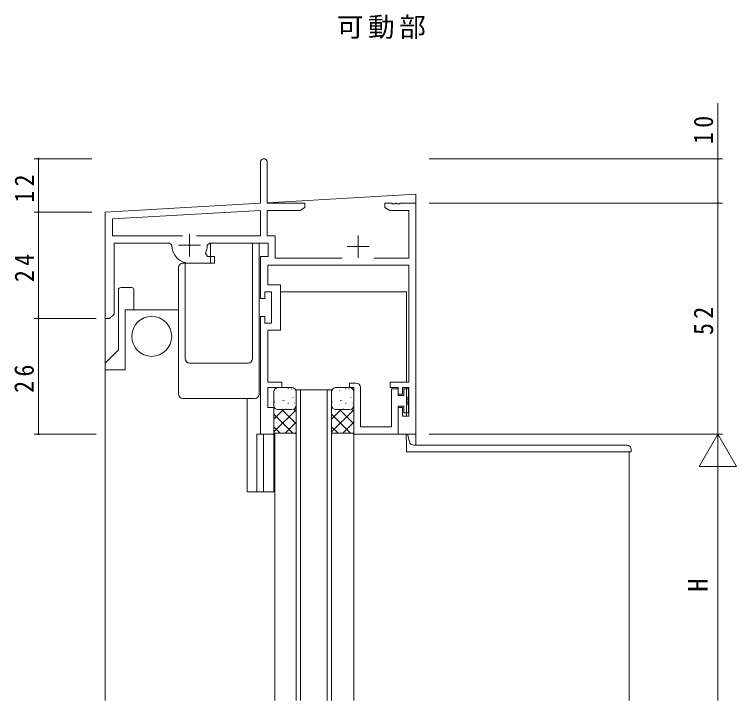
# Model space of a CAD drawing. Units: millimetres, scale not verified. Extents: x -594 to 539, y -420 to 386.
# Drawn here: x -284.3 to -121.7, y -118 to 36.5 of the extents above; entities that cross this region are included whole.
import ezdxf
from ezdxf.enums import TextEntityAlignment as Align

# ---------------------------------------------------------------- set-up
doc = ezdxf.new("R2010")
doc.units = ezdxf.units.MM
doc.header["$LTSCALE"] = 2
doc.layers.add('0-2_USER1', color=7, linetype='Continuous')
for name, color, linetype, lineweight in [('0-3_YKK_11', 7, 'Continuous', 9), ('0-4_YKK_12', 2, 'Continuous', 9), ('0-5_YKK_13', 4, 'Continuous', 9), ('0-6_YKK_D', 6, 'Continuous', 9)]:
    doc.layers.add(name, color=color, linetype=linetype, lineweight=lineweight)
doc.styles.add('ＭＳ ゴシック', font='')
doc.styles.get('ＭＳ ゴシック').set_extended_font_data('MS Gothic')

msp = doc.modelspace()

# ---------------------------------------------------------------- linework, layer by layer
at = {"layer": '0-3_YKK_11'}
for p, q in [((-228.866, 3.286), (-228.866, -5.964)), ((-227.366, -5.964), (-227.366, 3.286)), ((-228.866, -5.964), (-263.866, -7.964)), ((-218.866, -5.964), (-227.366, -5.964)), ((-218.866, -6.964), (-218.866, -5.964)), ((-200.866, -5.964), (-200.866, -6.964)), ((-199.325, -5.964), (-200.866, -5.964)), ((-199.141, -6.084), (-199.325, -5.964)), ((-198.591, -6.084), (-199.141, -6.084)), ((-198.408, -5.964), (-198.591, -6.084)), ((-198.324, -5.964), (-198.408, -5.964)), ((-198.141, -6.084), (-198.324, -5.964)), ((-197.591, -6.084), (-198.141, -6.084)), ((-197.408, -5.964), (-197.591, -6.084)), ((-193.866, -5.964), (-197.408, -5.964)), ((-193.866, -57.964), (-193.866, -5.964)), ((-263.866, -7.964), (-263.866, -31.964)), ((-228.866, -7.597), (-262.236, -9.504)), ((-228.866, -13.334), (-228.866, -7.597)), ((-227.366, -7.594), (-219.957, -7.594)), ((-227.366, -13.334), (-227.366, -7.594)), ((-219.957, -7.594), (-218.866, -6.964)), ((-200.866, -6.964), (-199.775, -7.594)), ((-199.775, -7.594), (-195.496, -7.594)), ((-195.496, -7.594), (-195.496, -18.334)), ((-262.236, -9.504), (-262.236, -13.334)), ((-244.866, -12.964), (-244.866, -17.964)), ((-262.236, -13.334), (-246.416, -13.334)), ((-243.316, -13.334), (-228.866, -13.334)), ((-243.316, -13.334), (-228.866, -13.334)), ((-225.536, -13.334), (-227.366, -13.334)), ((-225.536, -18.334), (-225.536, -13.334)), ((-206.866, -13.264), (-206.866, -18.264)), ((-261.866, -14.964), (-249.366, -14.964)), ((-261.866, -30.964), (-261.866, -14.964)), ((-249.366, -14.964), (-248.866, -15.464)), ((-247.366, -15.464), (-242.366, -15.464)), ((-240.866, -15.464), (-240.366, -14.964)), ((-240.366, -14.964), (-227.166, -14.964)), ((-227.166, -14.964), (-227.166, -17.964)), ((-209.366, -15.764), (-204.366, -15.764)), ((-240.835, -17.964), (-241.283, -17.242)), ((-244.866, -19.464), (-239.266, -19.464)), ((-239.266, -17.964), (-240.835, -17.964)), ((-239.266, -19.464), (-239.266, -17.964)), ((-228.866, -17.964), (-228.866, -27.464)), ((-227.166, -17.964), (-228.866, -17.964)), ((-210.453, -18.334), (-225.536, -18.334)), ((-195.496, -18.334), (-203.279, -18.334)), ((-227.236, -24.334), (-227.236, -19.964)), ((-227.236, -19.964), (-195.496, -19.964)), ((-195.496, -19.964), (-195.496, -46.264)), ((-224.366, -24.334), (-227.236, -24.334)), ((-224.366, -34.594), (-224.366, -24.334)), ((-227.866, -25.964), (-226.366, -25.964)), ((-227.866, -27.464), (-227.866, -25.964)), ((-226.366, -25.964), (-226.366, -32.964)), ((-228.866, -27.464), (-227.866, -27.464)), ((-263.866, -31.964), (-262.866, -31.964)), ((-262.866, -31.964), (-261.866, -30.964)), ((-228.866, -31.464), (-228.866, -57.964)), ((-227.866, -31.464), (-228.866, -31.464)), ((-227.866, -32.964), (-227.866, -31.464)), ((-226.366, -32.964), (-227.866, -32.964)), ((-227.236, -34.594), (-224.366, -34.594)), ((-227.236, -46.264), (-227.236, -34.594)), ((-224.066, -46.264), (-227.236, -46.264)), ((-224.066, -47.464), (-224.066, -46.264)), ((-208.866, -47.464), (-208.866, -46.464)), ((-208.866, -46.464), (-207.366, -46.464)), ((-199.666, -46.264), (-199.666, -47.464)), ((-195.496, -46.264), (-199.666, -46.264)), ((-227.236, -47.464), (-224.066, -47.464)), ((-227.236, -51.964), (-227.236, -47.464)), ((-207.866, -47.464), (-208.866, -47.464)), ((-207.866, -57.964), (-207.866, -47.464)), ((-206.366, -47.464), (-206.366, -56.334)), ((-199.666, -47.464), (-197.866, -47.464)), ((-199.366, -47.764), (-197.866, -47.764)), ((-199.366, -56.334), (-199.366, -47.764)), ((-197.866, -47.464), (-197.866, -48.964)), ((-197.866, -47.764), (-197.866, -49.264)), ((-196.866, -47.464), (-195.496, -47.464)), ((-196.866, -48.964), (-196.866, -47.464)), ((-196.566, -47.764), (-195.566, -47.764)), ((-196.566, -49.264), (-196.566, -47.764)), ((-195.566, -47.764), (-195.566, -49.506)), ((-195.496, -47.464), (-195.496, -53.964)), ((-197.866, -48.964), (-196.866, -48.964)), ((-197.866, -49.264), (-196.566, -49.264)), ((-195.566, -49.506), (-195.686, -49.689)), ((-195.686, -49.689), (-195.686, -50.239)), ((-195.686, -50.239), (-195.566, -50.422)), ((-225.866, -51.964), (-227.236, -51.964)), ((-225.866, -57.964), (-225.866, -51.964)), ((-197.866, -51.664), (-197.866, -57.964)), ((-196.566, -51.664), (-197.866, -51.664)), ((-197.866, -51.964), (-197.866, -57.964)), ((-196.866, -51.964), (-197.866, -51.964)), ((-196.866, -53.964), (-196.866, -51.964)), ((-196.566, -53.164), (-196.566, -51.664)), ((-195.566, -50.506), (-195.686, -50.689)), ((-195.686, -50.689), (-195.686, -51.239)), ((-195.686, -51.239), (-195.566, -51.422)), ((-195.566, -50.422), (-195.566, -50.506)), ((-195.566, -51.422), (-195.566, -53.164)), ((-195.566, -53.164), (-196.566, -53.164)), ((-195.496, -53.964), (-196.866, -53.964)), ((-206.366, -56.334), (-199.366, -56.334)), ((-228.866, -57.964), (-225.866, -57.964)), ((-197.866, -57.964), (-207.866, -57.964)), ((-197.866, -57.964), (-193.866, -57.964))]:
    msp.add_line(p, q, dxfattribs=at)
for centre, radius, start, end in [((-228.116, 3.286), 0.75, 359.99998, 180), ((-244.866, -15.464), 4, 180, 269.99998), ((-244.866, -15.464), 4, 333.6122, 0), ((-207.366, -47.464), 1, 0, 89.99998)]:
    msp.add_arc(centre, radius, start, end, dxfattribs=at)
at = {"layer": '0-4_YKK_12'}
for p, q in [((-227.286, -5.868), (-193.866, -3.958)), ((-193.866, -60.464), (-193.866, -3.958)), ((-224.366, -25.965), (-195.966, -25.965)), ((-195.966, -25.965), (-195.966, -46.264)), ((-259.366, -29.964), (-247.366, -29.964)), ((-263.866, -31.664), (-263.866, -117.964)), ((-212.856, -47.968), (-220.858, -47.968)), ((-220.857, -117.964), (-220.858, -47.968)), ((-219.856, -47.968), (-219.856, -117.964)), ((-213.857, -117.964), (-213.857, -47.968)), ((-212.856, -47.968), (-212.856, -117.964)), ((-195.966, -47.464), (-195.966, -53.964)), ((-231.866, -49.964), (-231.866, -70.964)), ((-225.857, -57.964), (-229.666, -57.964)), ((-229.666, -70.964), (-229.666, -57.964)), ((-228.166, -70.964), (-228.166, -57.964)), ((-225.857, -57.964), (-225.857, -70.964)), ((-225.666, -57.78), (-225.666, -117.964)), ((-207.881, -57.948), (-207.874, -117.964)), ((-145.866, -61.964), (-145.866, -117.964)), ((-231.866, -70.964), (-225.666, -70.964))]:
    msp.add_line(p, q, dxfattribs=at)
msp.add_lwpolyline([(-263.866, -43.464), (-259.366, -43.464), (-259.366, -29.964)], dxfattribs=at)
at = {"layer": '0-5_YKK_13'}
for p, q in [((-229.166, -14.964), (-240.166, -14.964)), ((-230.666, -14.964), (-230.666, -40.964)), ((-229.166, -48.964), (-229.166, -14.964)), ((-246.366, -19.464), (-240.166, -19.464)), ((-245.866, -40.964), (-245.866, -19.464)), ((-247.366, -48.964), (-247.366, -20.464)), ((-260.866, -38.964), (-260.866, -25.464)), ((-260.366, -24.964), (-257.866, -24.964)), ((-257.366, -29.964), (-257.366, -25.464)), ((-263.866, -41.964), (-260.866, -38.964)), ((-263.866, -41.964), (-263.866, -43.464)), ((-231.666, -41.964), (-244.866, -41.964)), ((-225.856, -48.464), (-225.856, -51.464)), ((-221.856, -47.464), (-224.856, -47.464)), ((-224.069, -48.162), (-224.042, -48.12)), ((-222.679, -47.827), (-222.681, -47.727)), ((-221.94, -47.836), (-221.913, -47.793)), ((-220.856, -51.464), (-220.856, -48.464)), ((-212.856, -48.464), (-212.856, -51.464)), ((-208.856, -47.464), (-211.856, -47.464)), ((-211.069, -48.162), (-211.042, -48.12)), ((-209.679, -47.827), (-209.681, -47.727)), ((-208.94, -47.836), (-208.913, -47.794)), ((-207.856, -51.464), (-207.856, -48.464)), ((-230.166, -49.964), (-246.366, -49.964)), ((-223.583, -50.394), (-223.556, -50.352)), ((-221.553, -49.778), (-221.526, -49.735)), ((-210.583, -50.394), (-210.556, -50.352)), ((-208.553, -49.778), (-208.526, -49.735)), ((-225.712, -50.72), (-225.684, -50.678)), ((-223.844, -50.446), (-223.842, -50.436)), ((-222.634, -51.052), (-222.636, -50.952)), ((-221.217, -50.973), (-221.215, -50.963)), ((-221.067, -52.009), (-221.04, -51.967)), ((-212.712, -50.72), (-212.685, -50.678)), ((-210.844, -50.446), (-210.842, -50.436)), ((-209.634, -51.052), (-209.636, -50.952)), ((-208.217, -50.973), (-208.215, -50.963)), ((-208.067, -52.009), (-208.04, -51.967)), ((-223.679, -52.464), (-225.857, -54.642)), ((-220.856, -52.47), (-225.857, -57.471)), ((-225.856, -53.5), (-221.586, -57.771)), ((-224.856, -52.464), (-221.856, -52.464)), ((-224.064, -52.464), (-220.857, -55.671)), ((-223.195, -52.336), (-223.169, -52.294)), ((-221.365, -52.335), (-220.856, -52.844)), ((-207.856, -52.475), (-212.856, -57.471)), ((-212.856, -53.497), (-208.584, -57.773)), ((-210.675, -52.464), (-212.855, -54.642)), ((-211.856, -52.464), (-208.856, -52.464)), ((-211.061, -52.464), (-207.855, -55.673)), ((-210.196, -52.336), (-210.169, -52.294)), ((-208.364, -52.334), (-207.856, -52.842)), ((-225.857, -56.328), (-224.414, -57.771)), ((-220.857, -55.299), (-223.329, -57.771)), ((-212.855, -56.328), (-211.413, -57.771)), ((-207.855, -55.301), (-210.328, -57.772)), ((-220.857, -57.971), (-221.057, -57.771)), ((-220.857, -57.628), (-221.029, -57.799)), ((-212.856, -57.971), (-212.656, -57.771)), ((-212.656, -57.771), (-208.056, -57.773)), ((-207.856, -57.973), (-208.056, -57.773)), ((-207.856, -57.63), (-208.028, -57.801)), ((-195.966, -60.464), (-196.097, -57.964)), ((-195.344, -59.689), (-195.742, -57.964)), ((-195.966, -61.964), (-195.966, -60.464)), ((-146.366, -60.464), (-194.37, -60.464)), ((-145.366, -61.464), (-145.366, -61.964)), ((-145.366, -61.964), (-195.966, -61.964))]:
    msp.add_line(p, q, dxfattribs=at)
for points in [[(-240.166, -19.464), (-240.166, -14.964), (-240.166, -19.464)], [(-225.857, -57.971), (-225.657, -57.771), (-221.057, -57.771)]]:
    msp.add_lwpolyline(points, dxfattribs=at)
msp.add_circle((-253.366, -35.964), 4.5, dxfattribs=at)
for centre, radius, start, end in [((-246.366, -20.464), 1, 90, 180), ((-260.366, -25.464), 0.5, 90, 180), ((-257.866, -25.464), 0.5, 0, 90), ((-244.866, -40.964), 1, 180, 270), ((-231.666, -40.964), 1, 270, 0), ((-224.856, -48.464), 1, 90, 180), ((-221.856, -48.464), 1, 0, 90), ((-211.856, -48.464), 1, 89.99998, 180), ((-208.856, -48.464), 1, 0, 90), ((-246.366, -48.964), 1, 180, 270), ((-230.166, -48.964), 1, 270, 0), ((-224.856, -51.464), 1, 179.99998, 269.99998), ((-221.856, -51.464), 1, 270, 0), ((-211.856, -51.464), 1, 179.99998, 269.99998), ((-208.856, -51.464), 1, 270, 0), ((-194.37, -59.464), 1, 193, 270), ((-146.366, -61.464), 1, 0, 90)]:
    msp.add_arc(centre, radius, start, end, dxfattribs=at)
at = {"layer": '0-6_YKK_D'}
for p, q in [((-125.866, 4.036), (-125.866, 16.524)), ((-266.866, 4.036), (-279.866, 4.036)), ((-278.866, 4.036), (-278.866, -7.964)), ((-190.866, 4.036), (-124.866, 4.036)), ((-190.866, -5.964), (-124.866, -5.964)), ((-190.866, -5.964), (-124.866, -5.964)), ((-266.866, -7.964), (-279.866, -7.964)), ((-266.866, -7.964), (-279.866, -7.964)), ((-278.866, -7.964), (-278.866, -31.964)), ((-265.866, -31.964), (-279.866, -31.964)), ((-266.866, -31.964), (-279.866, -31.964)), ((-278.866, -31.964), (-278.866, -57.964)), ((-265.866, -57.964), (-279.866, -57.964)), ((-190.866, -57.958), (-124.866, -57.958)), ((-141.867, -57.964), (-124.863, -57.964)), ((-125.863, -57.964), (-130.063, -65.239)), ((-125.863, -57.964), (-125.863, -72.514)), ((-125.863, -57.964), (-121.663, -65.239)), ((-130.063, -65.239), (-121.663, -65.239)), ((-125.864, -117.964), (-125.863, -66.364))]:
    msp.add_line(p, q, dxfattribs=at)
msp.add_lwpolyline([(-125.866, -57.958), (-125.866, -5.964), (-125.866, 4.036)], dxfattribs=at)
for centre, start, end in [((-278.866, 4.036), 90, 270), ((-278.866, 4.036), 270, 90), ((-125.866, 4.036), 90, 270), ((-125.866, 4.036), 270, 90), ((-125.866, -5.964), 90, 270), ((-125.866, -5.964), 270, 90), ((-278.866, -7.964), 90, 270), ((-278.866, -7.964), 90, 270), ((-278.866, -7.964), 270, 90), ((-278.866, -7.964), 270, 90), ((-278.866, -31.964), 90, 270), ((-278.866, -31.964), 90, 270), ((-278.866, -31.964), 270, 90), ((-278.866, -31.964), 270, 90), ((-278.866, -57.964), 90, 270), ((-278.866, -57.964), 270, 90)]:
    msp.add_arc(centre, 0.128, start, end, dxfattribs=at)

# ---------------------------------------------------------------- texts
at = {"layer": '0-2_USER1', "insert": (-211.676, 30.996), "char_height": 4.399, "attachment_point": 7, "style": 'ＭＳ ゴシック'}
msp.add_mtext('\\T1.17;可動部', dxfattribs=at)
at = {"layer": '0-6_YKK_D', "color": 7, "style": 'ＭＳ ゴシック'}
msp.add_text('H', height=4.399, rotation=89.999, dxfattribs=at).set_placement((-126.865, -93.464), align=Align.BOTTOM_LEFT)
at = {"layer": '0-6_YKK_D', "color": 7, "char_height": 4.399, "attachment_point": 7, "rotation": 90, "style": 'ＭＳ ゴシック'}
for s, insert in [('\\T1.36;\\W0.9;10', (-126.866, 7.338)), ('\\T1.36;\\W0.9;12', (-279.866, -5.868)), ('\\T1.36;\\W0.9;24', (-279.866, -23.751)), ('\\T1.36;\\W0.9;52', (-126.866, -35.66)), ('\\T1.36;\\W0.9;26', (-279.866, -48.678))]:
    msp.add_mtext(s, dxfattribs=dict(at, insert=insert))

doc.saveas('drawing.dxf')
